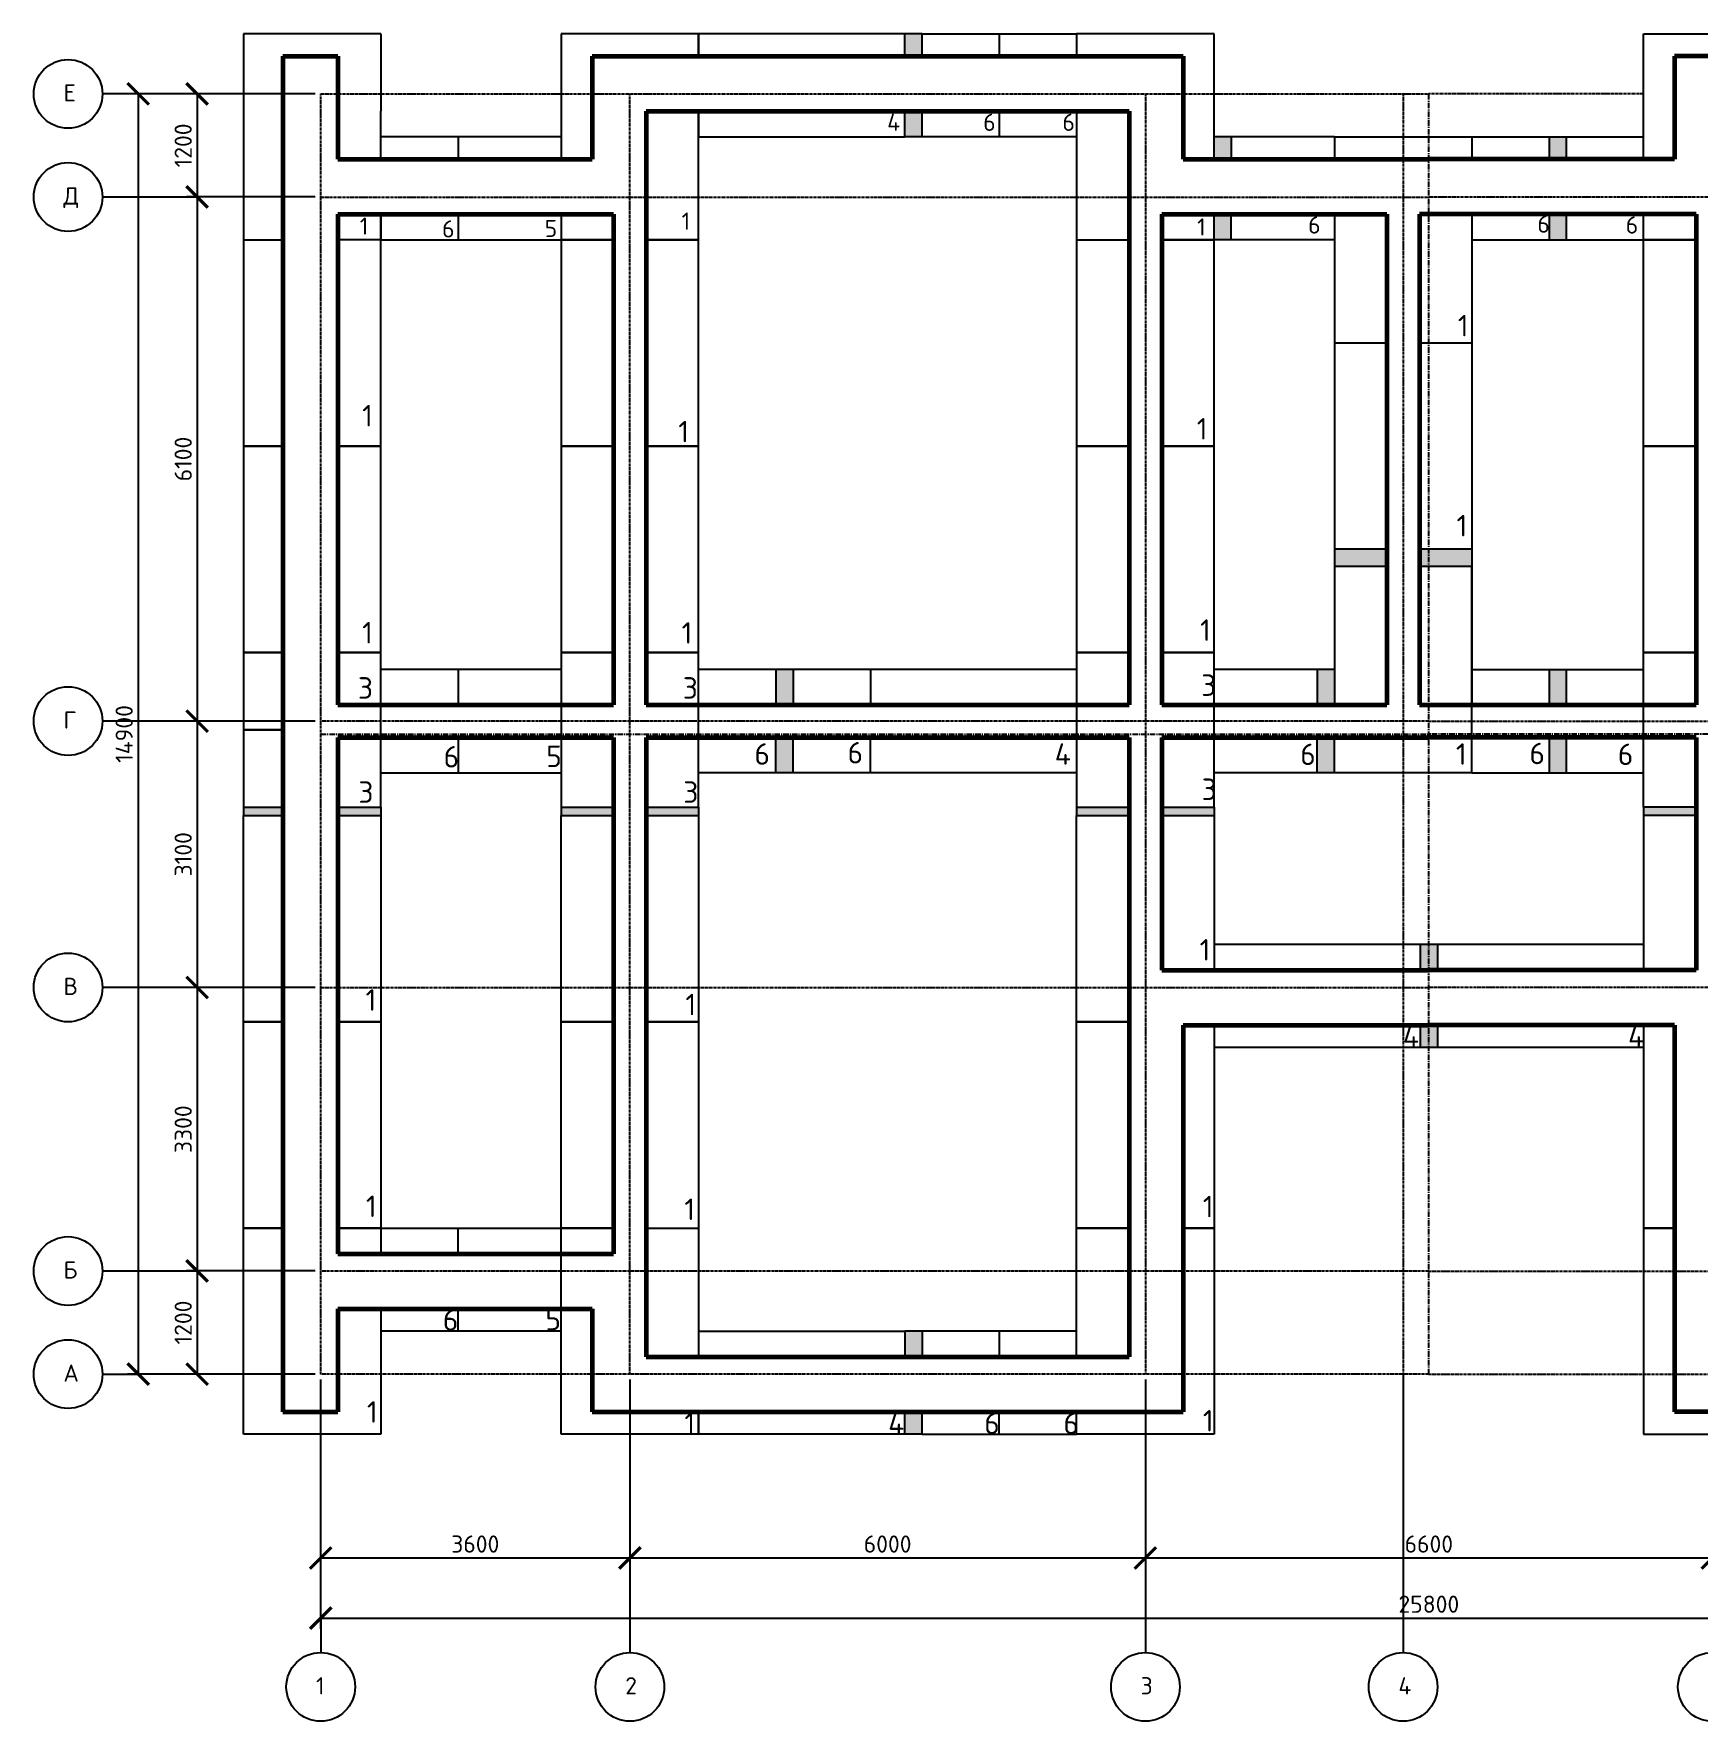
# Model space of a CAD drawing. Header units: millimetres. Extents: x -273369 to 399464, y -35443 to 194245.
# Drawn here: x -58098 to -38722, y 24613 to 44253 of the extents above; entities that cross this region are included whole.
import ezdxf

# ---------------------------------------------------------------- set-up
doc = ezdxf.new("R2010")
doc.units = ezdxf.units.MM
doc.linetypes.add('осевая', pattern=[50.8, 31.75, -6.35, 6.35, -6.35])
doc.linetypes.add('осеваяX2', pattern=[101.6, 63.5, -12.7, 12.7, -12.7])
doc.styles.add('Курс2', font='isocpeur.ttf', dxfattribs={"height": 2.5})
doc.dimstyles.new('Линейный', dxfattribs={"dimscale": 0, "dimtxt": 2, "dimasz": 2.5, "dimexe": 1.25, "dimexo": 0.625, "dimtad": 1, "dimtxsty": 'Курс2', "dimblk": 'ARCHTICK', "dimcen": 2.5, "dimadec": 0, "dimazin": 0, "dimtfac": 1, "dimtmove": 0, "dimatfit": 3, "dimldrblk": 'ARCHTICK', "dimfxl": 1, "dimarcsym": 0})
pattern_1 = [(90, (-6787.297, -7311.018), (6, -4e-16), [10, -2]), (90, (-6785.297, -7313.018), (6, -4e-16), [6, -1.5, 3, -1.5]), (90, (-6783.297, -7316.018), (6, -4e-16), [10, -2])]

# ---------------------------------------------------------------- blocks, each defined once
blk = doc.blocks.new('_ArchTick')
at = {"color": 0, "linetype": 'ByBlock', "lineweight": 60, "const_width": 0.15}
blk.add_lwpolyline([(-0.5, -0.5), (0.5, 0.5)], dxfattribs=at)
blk = doc.blocks.new('*D186')
at = {"color": 0, "lineweight": -2, "transparency": 16777216}
for p, q in [((-54758, 28590), (-54758, 26388)), ((-51158, 28590), (-51158, 26388)), ((-54758, 26513), (-51158, 26513))]:
    blk.add_line(p, q, dxfattribs=at)
at = {"layer": 'Defpoints', "color": 0, "transparency": 16777216}
for p in [(-54758, 28653), (-51158, 28653), (-51158, 26513)]:
    blk.add_point(p, dxfattribs=at)
at = {"color": 0, "lineweight": -2, "transparency": 16777216, "xscale": 250, "yscale": 250, "zscale": 250, "rotation": 180}
blk.add_blockref('_ArchTick', (-54758, 26513), dxfattribs=at)
at = {"color": 0, "lineweight": -2, "transparency": 16777216, "xscale": 250, "yscale": 250, "zscale": 250}
blk.add_blockref('_ArchTick', (-51158, 26513), dxfattribs=at)
at = {"color": 0, "transparency": 16777216, "insert": (-52958, 26675), "char_height": 200, "attachment_point": 5, "style": 'Курс2'}
blk.add_mtext('3600', dxfattribs=at)
blk = doc.blocks.new('*D187')
at = {"color": 0, "lineweight": -2, "transparency": 16777216}
for p, q in [((-51158, 28590), (-51158, 26388)), ((-45158, 28590), (-45158, 26388)), ((-51158, 26513), (-45158, 26513))]:
    blk.add_line(p, q, dxfattribs=at)
at = {"layer": 'Defpoints', "color": 0, "transparency": 16777216}
for p in [(-51158, 28653), (-45158, 28653), (-45158, 26513)]:
    blk.add_point(p, dxfattribs=at)
at = {"color": 0, "lineweight": -2, "transparency": 16777216, "xscale": 250, "yscale": 250, "zscale": 250, "rotation": 180}
blk.add_blockref('_ArchTick', (-51158, 26513), dxfattribs=at)
at = {"color": 0, "lineweight": -2, "transparency": 16777216, "xscale": 250, "yscale": 250, "zscale": 250}
blk.add_blockref('_ArchTick', (-45158, 26513), dxfattribs=at)
at = {"color": 0, "transparency": 16777216, "insert": (-48158, 26675), "char_height": 200, "attachment_point": 5, "style": 'Курс2'}
blk.add_mtext('6000', dxfattribs=at)
blk = doc.blocks.new('*D188')
at = {"color": 0, "lineweight": -2, "transparency": 16777216}
for p, q in [((-45158, 28590), (-45158, 26388)), ((-38558, 28590), (-38558, 26388)), ((-45158, 26513), (-38558, 26513))]:
    blk.add_line(p, q, dxfattribs=at)
at = {"layer": 'Defpoints', "color": 0, "transparency": 16777216}
for p in [(-45158, 28653), (-38558, 28653), (-38558, 26513)]:
    blk.add_point(p, dxfattribs=at)
at = {"color": 0, "lineweight": -2, "transparency": 16777216, "xscale": 250, "yscale": 250, "zscale": 250, "rotation": 180}
blk.add_blockref('_ArchTick', (-45158, 26513), dxfattribs=at)
at = {"color": 0, "lineweight": -2, "transparency": 16777216, "xscale": 250, "yscale": 250, "zscale": 250}
blk.add_blockref('_ArchTick', (-38558, 26513), dxfattribs=at)
at = {"color": 0, "transparency": 16777216, "insert": (-41858, 26675), "char_height": 200, "attachment_point": 5, "style": 'Курс2'}
blk.add_mtext('6600', dxfattribs=at)
blk = doc.blocks.new('*D191')
at = {"color": 0, "lineweight": -2, "transparency": 16777216}
for p, q in [((-54758, 28590), (-54758, 25688)), ((-28958, 28590), (-28958, 25688)), ((-54758, 25813), (-28958, 25813))]:
    blk.add_line(p, q, dxfattribs=at)
at = {"layer": 'Defpoints', "color": 0, "transparency": 16777216}
for p in [(-54758, 28653), (-28958, 28653), (-28958, 25813)]:
    blk.add_point(p, dxfattribs=at)
at = {"color": 0, "lineweight": -2, "transparency": 16777216, "xscale": 250, "yscale": 250, "zscale": 250, "rotation": 180}
blk.add_blockref('_ArchTick', (-54758, 25813), dxfattribs=at)
at = {"color": 0, "lineweight": -2, "transparency": 16777216, "xscale": 250, "yscale": 250, "zscale": 250}
blk.add_blockref('_ArchTick', (-28958, 25813), dxfattribs=at)
at = {"color": 0, "transparency": 16777216, "insert": (-41858, 25975), "char_height": 200, "attachment_point": 5, "style": 'Курс2'}
blk.add_mtext('25800', dxfattribs=at)
blk = doc.blocks.new('*D192')
at = {"color": 0, "lineweight": -2, "transparency": 16777216}
for p, q in [((-54820, 43553), (-56321, 43553)), ((-56196, 43553), (-56196, 42353)), ((-54820, 42353), (-56321, 42353))]:
    blk.add_line(p, q, dxfattribs=at)
at = {"layer": 'Defpoints', "color": 0, "transparency": 16777216}
for p in [(-54758, 43553), (-56196, 42353), (-54758, 42353)]:
    blk.add_point(p, dxfattribs=at)
at = {"color": 0, "lineweight": -2, "transparency": 16777216, "xscale": 250, "yscale": 250, "zscale": 250}
for p, rotation in [((-56196, 43553), 90), ((-56196, 42353), 270)]:
    blk.add_blockref('_ArchTick', p, dxfattribs=dict(at, rotation=rotation))
at = {"color": 0, "transparency": 16777216, "insert": (-56358, 42953), "char_height": 200, "attachment_point": 5, "rotation": 90, "style": 'Курс2'}
blk.add_mtext('1200', dxfattribs=at)
blk = doc.blocks.new('*D193')
at = {"color": 0, "lineweight": -2, "transparency": 16777216}
for p, q in [((-54820, 42353), (-56321, 42353)), ((-56196, 42353), (-56196, 36253)), ((-54820, 36253), (-56321, 36253))]:
    blk.add_line(p, q, dxfattribs=at)
at = {"layer": 'Defpoints', "color": 0, "transparency": 16777216}
for p in [(-54758, 42353), (-56196, 36253), (-54758, 36253)]:
    blk.add_point(p, dxfattribs=at)
at = {"color": 0, "lineweight": -2, "transparency": 16777216, "xscale": 250, "yscale": 250, "zscale": 250}
for p, rotation in [((-56196, 42353), 90), ((-56196, 36253), 270)]:
    blk.add_blockref('_ArchTick', p, dxfattribs=dict(at, rotation=rotation))
at = {"color": 0, "transparency": 16777216, "insert": (-56358, 39303), "char_height": 200, "attachment_point": 5, "rotation": 90, "style": 'Курс2'}
blk.add_mtext('6100', dxfattribs=at)
blk = doc.blocks.new('*D194')
at = {"color": 0, "lineweight": -2, "transparency": 16777216}
for p, q in [((-54820, 36253), (-56321, 36253)), ((-56196, 36253), (-56196, 33153)), ((-54820, 33153), (-56321, 33153))]:
    blk.add_line(p, q, dxfattribs=at)
at = {"layer": 'Defpoints', "color": 0, "transparency": 16777216}
for p in [(-54758, 36253), (-56196, 33153), (-54758, 33153)]:
    blk.add_point(p, dxfattribs=at)
at = {"color": 0, "lineweight": -2, "transparency": 16777216, "xscale": 250, "yscale": 250, "zscale": 250}
for p, rotation in [((-56196, 36253), 90), ((-56196, 33153), 270)]:
    blk.add_blockref('_ArchTick', p, dxfattribs=dict(at, rotation=rotation))
at = {"color": 0, "transparency": 16777216, "insert": (-56358, 34703), "char_height": 200, "attachment_point": 5, "rotation": 90, "style": 'Курс2'}
blk.add_mtext('3100', dxfattribs=at)
blk = doc.blocks.new('*D195')
at = {"color": 0, "lineweight": -2, "transparency": 16777216}
for p, q in [((-54820, 33153), (-56321, 33153)), ((-56196, 33153), (-56196, 29853)), ((-54820, 29853), (-56321, 29853))]:
    blk.add_line(p, q, dxfattribs=at)
at = {"layer": 'Defpoints', "color": 0, "transparency": 16777216}
for p in [(-54758, 33153), (-56196, 29853), (-54758, 29853)]:
    blk.add_point(p, dxfattribs=at)
at = {"color": 0, "lineweight": -2, "transparency": 16777216, "xscale": 250, "yscale": 250, "zscale": 250}
for p, rotation in [((-56196, 33153), 90), ((-56196, 29853), 270)]:
    blk.add_blockref('_ArchTick', p, dxfattribs=dict(at, rotation=rotation))
at = {"color": 0, "transparency": 16777216, "insert": (-56358, 31503), "char_height": 200, "attachment_point": 5, "rotation": 90, "style": 'Курс2'}
blk.add_mtext('3300', dxfattribs=at)
blk = doc.blocks.new('*D196')
at = {"color": 0, "lineweight": -2, "transparency": 16777216}
for p, q in [((-54820, 29853), (-56321, 29853)), ((-56196, 29853), (-56196, 28653)), ((-54820, 28653), (-56321, 28653))]:
    blk.add_line(p, q, dxfattribs=at)
at = {"layer": 'Defpoints', "color": 0, "transparency": 16777216}
for p in [(-54758, 29853), (-56196, 28653), (-54758, 28653)]:
    blk.add_point(p, dxfattribs=at)
at = {"color": 0, "lineweight": -2, "transparency": 16777216, "xscale": 250, "yscale": 250, "zscale": 250}
for p, rotation in [((-56196, 29853), 90), ((-56196, 28653), 270)]:
    blk.add_blockref('_ArchTick', p, dxfattribs=dict(at, rotation=rotation))
at = {"color": 0, "transparency": 16777216, "insert": (-56358, 29253), "char_height": 200, "attachment_point": 5, "rotation": 90, "style": 'Курс2'}
blk.add_mtext('1200', dxfattribs=at)
blk = doc.blocks.new('*D197')
at = {"color": 0, "lineweight": -2, "transparency": 16777216}
for p, q in [((-54820, 43553), (-57007, 43553)), ((-56882, 43553), (-56882, 28653)), ((-54820, 28653), (-57007, 28653))]:
    blk.add_line(p, q, dxfattribs=at)
at = {"layer": 'Defpoints', "color": 0, "transparency": 16777216}
for p in [(-54758, 43553), (-56882, 28653), (-54758, 28653)]:
    blk.add_point(p, dxfattribs=at)
at = {"color": 0, "lineweight": -2, "transparency": 16777216, "xscale": 250, "yscale": 250, "zscale": 250}
for p, rotation in [((-56882, 43553), 90), ((-56882, 28653), 270)]:
    blk.add_blockref('_ArchTick', p, dxfattribs=dict(at, rotation=rotation))
at = {"color": 0, "transparency": 16777216, "insert": (-57045, 36103), "char_height": 200, "attachment_point": 5, "rotation": 90, "style": 'Курс2'}
blk.add_mtext('14900', dxfattribs=at)

msp = doc.modelspace()

# ---------------------------------------------------------------- hatches: boundary and pattern name
h = msp.add_hatch()
h.set_pattern_fill('GOST_WOOD', color=256, style=0)
h.set_pattern_definition(pattern_1)
h.paths.add_polyline_path([(-47757.737, 29152.601), (-47957.737, 29152.601), (-47957.737, 28852.601), (-47757.737, 28852.601)])
h.paths.add_polyline_path([(-47757.737, 27952.601), (-47757.737, 28212.601), (-47957.737, 28212.601), (-47957.737, 27952.601)])
h.paths.add_polyline_path([(-51347.737, 35152.601), (-51347.737, 35252.601), (-51957.737, 35252.601), (-51957.737, 35152.601)])
h.paths.add_polyline_path([(-50357.737, 35152.601), (-50357.737, 35252.601), (-50967.737, 35252.601), (-50967.737, 35152.601)])
h.paths.add_polyline_path([(-54557.737, 35252.601), (-54557.737, 35152.601), (-54057.737, 35152.601), (-54057.737, 35252.601)])
h.paths.add_polyline_path([(-55657.737, 35252.601), (-55657.737, 35152.601), (-55197.737, 35152.601), (-55197.737, 35252.601)])
h.paths.add_polyline_path([(-47957.737, 43992.601), (-47757.737, 43992.601), (-47757.737, 44252.601), (-47957.737, 44252.601)])
h.paths.add_polyline_path([(-47957.737, 43052.601), (-47757.737, 43052.601), (-47757.737, 43352.601), (-47957.737, 43352.601)])
h = msp.add_hatch()
h.set_pattern_fill('GOST_WOOD', color=256, style=0)
h.set_pattern_definition(pattern_1)
h.paths.add_polyline_path([(-44157.737, 43052.601), (-44357.737, 43052.601), (-44357.737, 42792.601), (-44157.737, 42792.601)])
h.paths.add_polyline_path([(-44157.737, 42152.601), (-44357.737, 42152.601), (-44357.737, 41852.601), (-44157.737, 41852.601)])
h = msp.add_hatch()
h.set_pattern_fill('GOST_WOOD', color=256, style=0)
h.set_pattern_definition([(90, (-6787.297, -1111.018), (6, -4e-16), [10, -2]), (90, (-6785.297, -1113.018), (6, -4e-16), [6, -1.5, 3, -1.5]), (90, (-6783.297, -1116.018), (6, -4e-16), [10, -2])])
h.paths.add_polyline_path([(-40257.737, 42152.601), (-40457.737, 42152.601), (-40457.737, 41852.601), (-40257.737, 41852.601)])
h.paths.add_polyline_path([(-40457.737, 42792.601), (-40257.737, 42792.601), (-40257.737, 43052.601), (-40457.737, 43052.601)])
h = msp.add_hatch()
h.set_pattern_fill('GOST_WOOD', color=256, style=0)
h.set_pattern_definition(pattern_1)
h.paths.add_polyline_path([(-42347.737, 38252.601), (-42957.737, 38252.601), (-42957.737, 38052.601), (-42347.737, 38052.601)])
h.paths.add_polyline_path([(-41357.737, 38252.601), (-41857.737, 38252.601), (-41857.737, 38052.601), (-41357.737, 38052.601)])
h.paths.add_polyline_path([(-41857.737, 38252.601), (-41967.737, 38252.601), (-41967.737, 38052.601), (-41857.737, 38052.601)])
h = msp.add_hatch()
h.set_pattern_fill('GOST_WOOD', color=256, style=0)
h.set_pattern_definition(pattern_1)
h.paths.add_polyline_path([(-49457.737, 36442.601), (-49257.737, 36442.601), (-49257.737, 36852.601), (-49457.737, 36852.601)])
h.paths.add_polyline_path([(-49257.737, 36062.601), (-49457.737, 36062.601), (-49457.737, 35652.601), (-49257.737, 35652.601)])
h = msp.add_hatch()
h.set_pattern_fill('GOST_WOOD', color=256, style=0)
h.set_pattern_definition(pattern_1)
h.paths.add_polyline_path([(-43157.737, 36442.601), (-42957.737, 36442.601), (-42957.737, 36852.601), (-43157.737, 36852.601)])
h.paths.add_polyline_path([(-42957.737, 36062.601), (-43157.737, 36062.601), (-43157.737, 35652.601), (-42957.737, 35652.601)])
h = msp.add_hatch()
h.set_pattern_fill('GOST_WOOD', color=256, style=0)
h.set_pattern_definition(pattern_1)
h.paths.add_polyline_path([(-40257.737, 36852.601), (-40457.737, 36852.601), (-40457.737, 36442.601), (-40257.737, 36442.601)])
h.paths.add_polyline_path([(-40257.737, 36062.601), (-40457.737, 36062.601), (-40457.737, 35652.601), (-40257.737, 35652.601)])
h = msp.add_hatch()
h.set_pattern_fill('GOST_WOOD', color=256, style=0)
h.set_pattern_definition(pattern_1)
h.paths.add_polyline_path([(-44967.737, 35252.601), (-44967.737, 35152.601), (-44357.737, 35152.601), (-44357.737, 35252.601)])
h.paths.add_polyline_path([(-45347.737, 35152.601), (-45347.737, 35252.601), (-45957.737, 35252.601), (-45957.737, 35152.601)])
h = msp.add_hatch()
h.set_pattern_fill('GOST_WOOD', color=256, style=0)
h.set_pattern_definition(pattern_1)
h.paths.add_polyline_path([(-39357.737, 35252.601), (-39357.737, 35152.601), (-38747.737, 35152.601), (-38747.737, 35252.601)])
h.paths.add_polyline_path([(-37757.737, 35152.601), (-37757.737, 35252.601), (-38367.737, 35252.601), (-38367.737, 35152.601)])
h = msp.add_hatch()
h.set_pattern_fill('GOST_WOOD', color=256, style=0)
h.set_pattern_definition(pattern_1)
h.paths.add_polyline_path([(-41857.737, 33652.601), (-41957.737, 33652.601), (-41957.737, 33352.601), (-41857.737, 33352.601)])
h.paths.add_polyline_path([(-41757.737, 33652.601), (-41857.737, 33652.601), (-41857.737, 33352.601), (-41757.737, 33352.601)])
h.paths.add_polyline_path([(-41857.737, 32712.601), (-41957.737, 32712.601), (-41957.737, 32452.601), (-41857.737, 32452.601)])
h.paths.add_polyline_path([(-41757.737, 32712.601), (-41857.737, 32712.601), (-41857.737, 32452.601), (-41757.737, 32452.601)])

# ---------------------------------------------------------------- linework, layer by layer
for p, q in [((-55657.737, 44252.601), (-55657.737, 41852.601)), ((-54057.737, 44252.601), (-55657.737, 44252.601)), ((-54057.737, 44252.601), (-54057.737, 43352.601)), ((-51957.737, 44252.601), (-51957.737, 42792.601)), ((-50357.737, 44252.601), (-51957.737, 44252.601)), ((-50357.737, 43992.601), (-50357.737, 44252.601)), ((-50357.737, 44252.601), (-50357.737, 43992.601)), ((-47957.737, 44252.601), (-50357.737, 44252.601)), ((-47957.737, 43992.601), (-47957.737, 44252.601)), ((-47757.737, 44252.601), (-47957.737, 44252.601)), ((-47757.737, 43992.601), (-47757.737, 44252.601)), ((-47757.737, 44252.601), (-46857.737, 44252.601)), ((-46857.737, 44252.601), (-45957.737, 44252.601)), ((-46857.737, 44252.601), (-46857.737, 43992.601)), ((-46857.737, 44252.601), (-46857.737, 43992.601)), ((-45957.737, 44252.601), (-45957.737, 43992.601)), ((-44357.737, 44252.601), (-45957.737, 44252.601)), ((-45957.737, 44252.601), (-45957.737, 43992.601)), ((-44357.737, 42792.601), (-44357.737, 44252.601)), ((-39357.737, 42792.601), (-39357.737, 44252.601)), ((-39357.737, 42792.601), (-39357.737, 44252.601)), ((-39357.737, 44252.601), (-37757.737, 44252.601)), ((-56882.479, 43552.601), (-57282.479, 43552.601)), ((-54057.737, 42792.601), (-54057.737, 43352.601)), ((-50357.737, 41852.601), (-50357.737, 43352.601)), ((-50357.737, 43352.601), (-50357.737, 43052.601)), ((-47957.737, 43052.601), (-47957.737, 43352.601)), ((-47757.737, 43052.601), (-47757.737, 43352.601)), ((-46857.737, 43352.601), (-46857.737, 43052.601)), ((-46857.737, 43352.601), (-46857.737, 43052.601)), ((-45957.737, 43352.601), (-45957.737, 41852.601)), ((-45957.737, 43352.601), (-45957.737, 43052.601)), ((-53157.737, 43052.601), (-54057.737, 43052.601)), ((-51957.737, 43052.601), (-53157.737, 43052.601)), ((-53157.737, 43052.601), (-53157.737, 42792.601)), ((-50357.737, 43052.601), (-47957.737, 43052.601)), ((-47757.737, 43052.601), (-47957.737, 43052.601)), ((-46857.737, 43052.601), (-47757.737, 43052.601)), ((-45957.737, 43052.601), (-46857.737, 43052.601)), ((-44157.737, 43052.601), (-44357.737, 43052.601)), ((-42957.737, 43052.601), (-44157.737, 43052.601)), ((-44157.737, 43052.601), (-44157.737, 42792.601)), ((-42957.737, 43052.601), (-41357.737, 43052.601)), ((-42957.737, 43052.601), (-42957.737, 42792.601)), ((-41357.737, 43052.601), (-41357.737, 42792.601)), ((-41357.737, 43052.601), (-40457.737, 43052.601)), ((-40457.737, 43052.601), (-40257.737, 43052.601)), ((-40457.737, 43052.601), (-40457.737, 42792.601)), ((-40257.737, 43052.601), (-39357.737, 43052.601)), ((-40257.737, 43052.601), (-40257.737, 42792.601)), ((-56195.58, 42352.601), (-57295.58, 42352.601)), ((-54057.737, 41852.601), (-54057.737, 42152.601)), ((-54057.737, 42152.601), (-54057.737, 41852.601)), ((-53157.737, 42152.601), (-53157.737, 41852.601)), ((-51957.737, 42152.601), (-51957.737, 41852.601)), ((-44357.737, 41852.601), (-44357.737, 42152.601)), ((-44157.737, 41852.601), (-44157.737, 42152.601)), ((-42957.737, 42152.601), (-42957.737, 36442.601)), ((-41357.737, 42152.601), (-41357.737, 36442.601)), ((-40457.737, 42152.601), (-40457.737, 41852.601)), ((-40257.737, 42152.601), (-40257.737, 41852.601)), ((-39357.737, 41852.601), (-39357.737, 42152.601)), ((-55657.737, 41852.601), (-55197.737, 41852.601)), ((-55657.737, 41852.601), (-55657.737, 39452.601)), ((-54057.737, 41852.601), (-54557.737, 41852.601)), ((-54057.737, 39452.601), (-54057.737, 41852.601)), ((-54057.737, 41852.601), (-53157.737, 41852.601)), ((-53157.737, 41852.601), (-51957.737, 41852.601)), ((-51957.737, 41852.601), (-51347.737, 41852.601)), ((-51957.737, 41852.601), (-51957.737, 39452.601)), ((-51347.737, 41852.601), (-51957.737, 41852.601)), ((-50967.737, 41852.601), (-50357.737, 41852.601)), ((-50357.737, 41852.601), (-50967.737, 41852.601)), ((-50357.737, 39452.601), (-50357.737, 41852.601)), ((-45957.737, 41852.601), (-45347.737, 41852.601)), ((-45957.737, 41852.601), (-45957.737, 39452.601)), ((-44967.737, 41852.601), (-44357.737, 41852.601)), ((-44357.737, 41852.601), (-44967.737, 41852.601)), ((-44357.737, 39452.601), (-44357.737, 41852.601)), ((-44157.737, 41852.601), (-44357.737, 41852.601)), ((-42957.737, 41852.601), (-44157.737, 41852.601)), ((-41357.737, 41852.601), (-40457.737, 41852.601)), ((-40457.737, 41852.601), (-40257.737, 41852.601)), ((-40257.737, 41852.601), (-39357.737, 41852.601)), ((-38747.737, 41852.601), (-39357.737, 41852.601)), ((-38747.737, 41852.601), (-39357.737, 41852.601)), ((-39357.737, 39452.601), (-39357.737, 41852.601)), ((-39357.737, 41852.601), (-38747.737, 41852.601)), ((-42347.737, 40652.601), (-42957.737, 40652.601)), ((-41357.737, 40652.601), (-41967.737, 40652.601)), ((-55657.737, 39452.601), (-55197.737, 39452.601)), ((-55657.737, 39452.601), (-55657.737, 37052.601)), ((-55197.737, 39452.601), (-55657.737, 39452.601)), ((-54557.737, 39452.601), (-54057.737, 39452.601)), ((-54057.737, 39452.601), (-54557.737, 39452.601)), ((-54057.737, 37052.601), (-54057.737, 39452.601)), ((-51957.737, 39452.601), (-51347.737, 39452.601)), ((-51957.737, 39452.601), (-51957.737, 37052.601)), ((-51347.737, 39452.601), (-51957.737, 39452.601)), ((-50967.737, 39452.601), (-50357.737, 39452.601)), ((-50357.737, 39452.601), (-50967.737, 39452.601)), ((-50357.737, 37052.601), (-50357.737, 39452.601)), ((-45957.737, 39452.601), (-45347.737, 39452.601)), ((-45957.737, 39452.601), (-45957.737, 37052.601)), ((-45347.737, 39452.601), (-45957.737, 39452.601)), ((-44967.737, 39452.601), (-44357.737, 39452.601)), ((-44357.737, 39452.601), (-44967.737, 39452.601)), ((-44357.737, 37052.601), (-44357.737, 39452.601)), ((-38747.737, 39452.601), (-39357.737, 39452.601)), ((-39357.737, 37052.601), (-39357.737, 39452.601)), ((-39357.737, 39452.601), (-38747.737, 39452.601)), ((-42347.737, 38252.601), (-42957.737, 38252.601)), ((-41357.737, 38252.601), (-41967.737, 38252.601)), ((-42347.737, 38052.601), (-42957.737, 38052.601)), ((-41357.737, 38052.601), (-41967.737, 38052.601)), ((-41357.737, 35652.601), (-41357.737, 38052.601)), ((-55657.737, 37052.601), (-55197.737, 37052.601)), ((-55657.737, 37052.601), (-55657.737, 36152.601)), ((-55197.737, 37052.601), (-55657.737, 37052.601)), ((-54557.737, 37052.601), (-54057.737, 37052.601)), ((-54057.737, 37052.601), (-54557.737, 37052.601)), ((-54057.737, 36152.601), (-54057.737, 37052.601)), ((-51957.737, 37052.601), (-51347.737, 37052.601)), ((-51957.737, 37052.601), (-51957.737, 36152.601)), ((-51347.737, 37052.601), (-51957.737, 37052.601)), ((-50967.737, 37052.601), (-50357.737, 37052.601)), ((-50357.737, 37052.601), (-50967.737, 37052.601)), ((-50357.737, 36152.601), (-50357.737, 37052.601)), ((-45957.737, 37052.601), (-45347.737, 37052.601)), ((-45957.737, 37052.601), (-45957.737, 36152.601)), ((-45347.737, 37052.601), (-45957.737, 37052.601)), ((-44967.737, 37052.601), (-44357.737, 37052.601)), ((-44357.737, 37052.601), (-44967.737, 37052.601)), ((-44357.737, 36152.601), (-44357.737, 37052.601)), ((-38747.737, 37052.601), (-39357.737, 37052.601)), ((-39357.737, 36152.601), (-39357.737, 37052.601)), ((-39357.737, 37052.601), (-38747.737, 37052.601)), ((-53157.737, 36852.601), (-54057.737, 36852.601)), ((-51957.737, 36852.601), (-53157.737, 36852.601)), ((-53157.737, 36852.601), (-53157.737, 36442.601)), ((-49457.737, 36852.601), (-50357.737, 36852.601)), ((-49257.737, 36852.601), (-49457.737, 36852.601)), ((-49457.737, 36852.601), (-49457.737, 36442.601)), ((-48357.737, 36852.601), (-49257.737, 36852.601)), ((-49257.737, 36852.601), (-49257.737, 36442.601)), ((-45957.737, 36852.601), (-48357.737, 36852.601)), ((-48357.737, 36852.601), (-48357.737, 36442.601)), ((-43157.737, 36852.601), (-44357.737, 36852.601)), ((-42957.737, 36852.601), (-43157.737, 36852.601)), ((-43157.737, 36852.601), (-43157.737, 36442.601)), ((-41357.737, 36852.601), (-40457.737, 36852.601)), ((-40457.737, 36852.601), (-40257.737, 36852.601)), ((-40457.737, 36852.601), (-40457.737, 36442.601)), ((-40257.737, 36852.601), (-39357.737, 36852.601)), ((-40257.737, 36852.601), (-40257.737, 36442.601)), ((-56195.58, 36252.601), (-57295.58, 36252.601)), ((-55657.737, 36152.601), (-55197.737, 36152.601)), ((-55657.737, 36152.601), (-55657.737, 35252.601)), ((-55197.737, 36152.601), (-55657.737, 36152.601)), ((-54057.737, 35252.601), (-54057.737, 36152.601)), ((-51957.737, 36152.601), (-51957.737, 35252.601)), ((-50357.737, 35252.601), (-50357.737, 36152.601)), ((-45957.737, 36152.601), (-45957.737, 35252.601)), ((-44357.737, 35252.601), (-44357.737, 36152.601)), ((-39357.737, 35252.601), (-39357.737, 36152.601)), ((-53157.737, 36062.601), (-53157.737, 35652.601)), ((-49457.737, 35652.601), (-49457.737, 36062.601)), ((-49257.737, 35652.601), (-49257.737, 36062.601)), ((-48357.737, 35652.601), (-48357.737, 36062.601)), ((-43157.737, 35652.601), (-43157.737, 36062.601)), ((-42957.737, 35652.601), (-42957.737, 36062.601)), ((-41357.737, 35652.601), (-41357.737, 36062.601)), ((-40457.737, 36062.601), (-40457.737, 35652.601)), ((-40257.737, 36062.601), (-40257.737, 35652.601)), ((-54057.737, 35652.601), (-53157.737, 35652.601)), ((-53157.737, 35652.601), (-51957.737, 35652.601)), ((-49457.737, 35652.601), (-50357.737, 35652.601)), ((-49257.737, 35652.601), (-49457.737, 35652.601)), ((-48357.737, 35652.601), (-49257.737, 35652.601)), ((-45957.737, 35652.601), (-48357.737, 35652.601)), ((-43157.737, 35652.601), (-44357.737, 35652.601)), ((-42957.737, 35652.601), (-43157.737, 35652.601)), ((-41357.737, 35652.601), (-42957.737, 35652.601)), ((-41357.737, 35652.601), (-40457.737, 35652.601)), ((-40457.737, 35652.601), (-40257.737, 35652.601)), ((-40257.737, 35652.601), (-39357.737, 35652.601)), ((-55657.737, 35252.601), (-55197.737, 35252.601)), ((-55657.737, 35252.601), (-55657.737, 35152.601)), ((-54557.737, 35252.601), (-54057.737, 35252.601)), ((-54057.737, 35252.601), (-54057.737, 35152.601)), ((-51957.737, 35252.601), (-51347.737, 35252.601)), ((-51957.737, 35252.601), (-51957.737, 35152.601)), ((-50967.737, 35252.601), (-50357.737, 35252.601)), ((-50357.737, 35252.601), (-50357.737, 35152.601)), ((-45957.737, 35252.601), (-45347.737, 35252.601)), ((-45957.737, 35252.601), (-45957.737, 35152.601)), ((-44967.737, 35252.601), (-44357.737, 35252.601)), ((-44357.737, 35252.601), (-44357.737, 35152.601)), ((-38747.737, 35252.601), (-39357.737, 35252.601)), ((-39357.737, 35252.601), (-39357.737, 35152.601)), ((-55657.737, 32752.601), (-55657.737, 35152.601)), ((-55657.737, 35152.601), (-55197.737, 35152.601)), ((-54557.737, 35152.601), (-54057.737, 35152.601)), ((-54057.737, 35152.601), (-54057.737, 32752.601)), ((-51957.737, 32752.601), (-51957.737, 35152.601)), ((-51957.737, 35152.601), (-51347.737, 35152.601)), ((-50967.737, 35152.601), (-50357.737, 35152.601)), ((-50357.737, 35152.601), (-50357.737, 32752.601)), ((-45957.737, 32752.601), (-45957.737, 35152.601)), ((-45957.737, 35152.601), (-45347.737, 35152.601)), ((-44967.737, 35152.601), (-44357.737, 35152.601)), ((-44357.737, 35152.601), (-44357.737, 33352.601)), ((-38747.737, 35152.601), (-39357.737, 35152.601)), ((-39357.737, 35152.601), (-39357.737, 33352.601)), ((-41957.737, 33652.601), (-44357.737, 33652.601)), ((-41757.737, 33652.601), (-41957.737, 33652.601)), ((-41957.737, 33652.601), (-41957.737, 33352.601)), ((-39357.737, 33652.601), (-41757.737, 33652.601)), ((-41757.737, 33652.601), (-41757.737, 33352.601)), ((-56195.58, 33152.601), (-57295.58, 33152.601)), ((-55657.737, 30352.601), (-55657.737, 32752.601)), ((-55657.737, 32752.601), (-55197.737, 32752.601)), ((-55197.737, 32752.601), (-55657.737, 32752.601)), ((-54557.737, 32752.601), (-54057.737, 32752.601)), ((-54057.737, 32752.601), (-54557.737, 32752.601)), ((-54057.737, 32752.601), (-54057.737, 30352.601)), ((-51957.737, 30352.601), (-51957.737, 32752.601)), ((-51957.737, 32752.601), (-51347.737, 32752.601)), ((-51347.737, 32752.601), (-51957.737, 32752.601)), ((-50967.737, 32752.601), (-50357.737, 32752.601)), ((-50357.737, 32752.601), (-50967.737, 32752.601)), ((-50357.737, 32752.601), (-50357.737, 30352.601)), ((-45957.737, 30352.601), (-45957.737, 32752.601)), ((-45957.737, 32752.601), (-45347.737, 32752.601)), ((-45347.737, 32752.601), (-45957.737, 32752.601)), ((-44357.737, 32712.601), (-44357.737, 30352.601)), ((-41957.737, 32712.601), (-41957.737, 32452.601)), ((-41757.737, 32712.601), (-41757.737, 32452.601)), ((-39357.737, 32712.601), (-39357.737, 30352.601)), ((-41957.737, 32452.601), (-44357.737, 32452.601)), ((-41757.737, 32452.601), (-41957.737, 32452.601)), ((-39357.737, 32452.601), (-41757.737, 32452.601)), ((-55657.737, 27952.601), (-55657.737, 30352.601)), ((-55657.737, 30352.601), (-55197.737, 30352.601)), ((-55197.737, 30352.601), (-55657.737, 30352.601)), ((-54557.737, 30352.601), (-54057.737, 30352.601)), ((-54057.737, 30352.601), (-54557.737, 30352.601)), ((-54057.737, 30352.601), (-54057.737, 30052.601)), ((-54057.737, 30352.601), (-53157.737, 30352.601)), ((-53157.737, 30352.601), (-51957.737, 30352.601)), ((-53157.737, 30052.601), (-53157.737, 30352.601)), ((-51957.737, 27952.601), (-51957.737, 30352.601)), ((-51957.737, 30352.601), (-51347.737, 30352.601)), ((-51347.737, 30352.601), (-51957.737, 30352.601)), ((-50967.737, 30352.601), (-50357.737, 30352.601)), ((-50357.737, 30352.601), (-50357.737, 28852.601)), ((-45957.737, 28852.601), (-45957.737, 30352.601)), ((-45957.737, 30352.601), (-45347.737, 30352.601)), ((-45347.737, 30352.601), (-45957.737, 30352.601)), ((-44717.737, 30352.601), (-44357.737, 30352.601)), ((-44357.737, 30352.601), (-44717.737, 30352.601)), ((-44357.737, 30352.601), (-44357.737, 27952.601)), ((-38997.737, 30352.601), (-39357.737, 30352.601)), ((-39357.737, 30352.601), (-39357.737, 27952.601)), ((-39357.737, 30352.601), (-38997.737, 30352.601)), ((-56195.58, 29852.601), (-57295.58, 29852.601)), ((-54057.737, 29412.601), (-54057.737, 27952.601)), ((-53157.737, 29152.601), (-53157.737, 29412.601)), ((-53157.737, 29152.601), (-54057.737, 29152.601)), ((-51957.737, 29152.601), (-53157.737, 29152.601)), ((-50357.737, 29152.601), (-47957.737, 29152.601)), ((-47957.737, 29152.601), (-47957.737, 28852.601)), ((-47757.737, 29152.601), (-47957.737, 29152.601)), ((-46857.737, 29152.601), (-47757.737, 29152.601)), ((-47757.737, 29152.601), (-47757.737, 28852.601)), ((-45957.737, 29152.601), (-46857.737, 29152.601)), ((-46857.737, 29152.601), (-46857.737, 28852.601)), ((-57297.737, 28652.601), (-56882.479, 28652.601)), ((-42157.737, 28652.601), (-42157.737, 25412.601)), ((-50357.737, 28212.601), (-50357.737, 27952.601)), ((-50357.737, 27952.601), (-50357.737, 28212.601)), ((-47957.737, 27952.601), (-47957.737, 28212.601)), ((-47757.737, 27952.601), (-47757.737, 28212.601)), ((-46857.737, 27952.601), (-46857.737, 28212.601)), ((-46857.737, 27952.601), (-46857.737, 28212.601)), ((-45957.737, 27952.601), (-45957.737, 28212.601)), ((-45957.737, 27952.601), (-45957.737, 28212.601)), ((-54057.737, 27952.601), (-55657.737, 27952.601)), ((-50357.737, 27952.601), (-51957.737, 27952.601)), ((-47957.737, 27952.601), (-50357.737, 27952.601)), ((-47757.737, 27952.601), (-47957.737, 27952.601)), ((-47757.737, 27952.601), (-46857.737, 27952.601)), ((-46857.737, 27952.601), (-45957.737, 27952.601)), ((-44357.737, 27952.601), (-45957.737, 27952.601)), ((-39357.737, 27952.601), (-37757.737, 27952.601)), ((-51157.737, 26512.601), (-51157.737, 25412.601)), ((-45157.737, 26512.601), (-45157.737, 25412.601)), ((-54757.737, 25812.601), (-54757.737, 25412.601))]:
    msp.add_line(p, q)
at = {"lineweight": 60}
for p, q in [((-55197.737, 43992.601), (-55197.737, 28212.601)), ((-55197.737, 43992.601), (-54557.737, 43992.601)), ((-54557.737, 43992.601), (-54557.737, 42792.601)), ((-51597.737, 43992.601), (-51597.737, 42792.601)), ((-51597.737, 43992.601), (-44717.737, 43992.601)), ((-44717.737, 43992.601), (-44717.737, 42792.601)), ((-38997.737, 43992.601), (-38997.737, 42792.601)), ((-32117.737, 43992.601), (-38997.737, 43992.601)), ((-50967.737, 43352.601), (-50967.737, 36442.601)), ((-50967.737, 43352.601), (-45347.737, 43352.601)), ((-45347.737, 43352.601), (-45347.737, 36442.601)), ((-54557.737, 42792.601), (-51597.737, 42792.601)), ((-44717.737, 42792.601), (-41857.737, 42792.601)), ((-38997.737, 42792.601), (-41857.737, 42792.601)), ((-54557.737, 42152.601), (-54557.737, 36442.601)), ((-54557.737, 42152.601), (-51347.737, 42152.601)), ((-51347.737, 42152.601), (-51347.737, 36442.601)), ((-44967.737, 42152.601), (-42347.737, 42152.601)), ((-44967.737, 42152.601), (-44967.737, 36442.601)), ((-42347.737, 42152.601), (-42347.737, 36442.601)), ((-41967.737, 42152.601), (-41967.737, 36442.601)), ((-38747.737, 42152.601), (-41967.737, 42152.601)), ((-38747.737, 42152.601), (-38747.737, 36442.601)), ((-54557.737, 36442.601), (-51347.737, 36442.601)), ((-50967.737, 36442.601), (-45347.737, 36442.601)), ((-44967.737, 36442.601), (-42347.737, 36442.601)), ((-41967.737, 36442.601), (-38747.737, 36442.601)), ((-54557.737, 36062.601), (-54557.737, 30052.601)), ((-54557.737, 36062.601), (-51347.737, 36062.601)), ((-51347.737, 36062.601), (-51347.737, 30052.601)), ((-50967.737, 36062.601), (-50967.737, 28852.601)), ((-50967.737, 36062.601), (-45347.737, 36062.601)), ((-45347.737, 36062.601), (-45347.737, 28852.601)), ((-44967.737, 36062.601), (-41857.737, 36062.601)), ((-44967.737, 36062.601), (-44967.737, 33352.601)), ((-38747.737, 36062.601), (-41857.737, 36062.601)), ((-38747.737, 36062.601), (-38747.737, 33352.601)), ((-44967.737, 33352.601), (-41857.737, 33352.601)), ((-38747.737, 33352.601), (-41857.737, 33352.601)), ((-44717.737, 32712.601), (-41857.737, 32712.601)), ((-44717.737, 32712.601), (-44717.737, 28212.601)), ((-38997.737, 32712.601), (-41857.737, 32712.601)), ((-38997.737, 32712.601), (-38997.737, 28212.601)), ((-54557.737, 30052.601), (-51347.737, 30052.601)), ((-54557.737, 29412.601), (-54557.737, 28212.601)), ((-54557.737, 29412.601), (-51597.737, 29412.601)), ((-51597.737, 29412.601), (-51597.737, 28212.601)), ((-50967.737, 28852.601), (-45347.737, 28852.601)), ((-55197.737, 28212.601), (-54557.737, 28212.601)), ((-51597.737, 28212.601), (-44717.737, 28212.601)), ((-32117.737, 28212.601), (-38997.737, 28212.601))]:
    msp.add_line(p, q, dxfattribs=at)
at = {"color": 217, "linetype": 'осевая', "true_color": 0x93278f}
for p, q in [((-54757.737, 43552.601), (-41857.737, 43552.601)), ((-54757.737, 43552.601), (-45957.737, 43552.601)), ((-39357.737, 43552.601), (-41857.737, 43552.601)), ((-54757.737, 42352.601), (-41857.737, 42352.601)), ((-28957.737, 42352.601), (-41857.737, 42352.601)), ((-41857.737, 36252.601), (-54757.737, 36252.601)), ((-41857.737, 36252.601), (-28957.737, 36252.601)), ((-54757.737, 33152.601), (-41857.737, 33152.601)), ((-28957.737, 33152.601), (-41857.737, 33152.601)), ((-41857.737, 29852.601), (-54757.737, 29852.601)), ((-41857.737, 29852.601), (-28957.737, 29852.601)), ((-41857.737, 28652.601), (-54757.737, 28652.601)), ((-41857.737, 28652.601), (-28957.737, 28652.601))]:
    msp.add_line(p, q, dxfattribs=at)
at = {"color": 116, "linetype": 'осевая', "true_color": 0x136734}
for p, q in [((-54757.737, 28652.601), (-54757.737, 43552.601)), ((-51157.737, 28652.601), (-51157.737, 43552.601)), ((-45157.737, 43552.601), (-45157.737, 28652.601)), ((-42157.737, 43552.601), (-42157.737, 28652.601))]:
    msp.add_line(p, q, dxfattribs=at)
at = {"color": 242, "linetype": 'осеваяX2', "true_color": 0xcd2027}
for p, q in [((-41857.737, 28652.601), (-41857.737, 43552.601)), ((-54757.737, 36102.601), (-41857.737, 36102.601)), ((-28957.737, 36102.601), (-41857.737, 36102.601))]:
    msp.add_line(p, q, dxfattribs=at)
for centre in [(-57697.737, 43552.601), (-57697.737, 42352.601), (-57697.737, 36252.601), (-57697.737, 33152.601), (-57697.737, 29852.601), (-57697.737, 28652.601), (-54757.737, 25012.601), (-51157.737, 25012.601), (-45157.737, 25012.601), (-42157.737, 25012.601), (-38557.737, 25012.601)]:
    msp.add_circle(centre, 400)

# ---------------------------------------------------------------- texts
at = {"style": 'Курс2'}
for s, p in [('Е', (-57752.322, 43465.324)), ('Д', (-57752.322, 42265.324)), ('Г', (-57752.322, 36165.324)), ('В', (-57752.322, 33065.324)), ('Б', (-57752.322, 29765.324)), ('А', (-57752.322, 28565.324)), ('1', (-54812.322, 24925.324)), ('2', (-51212.322, 24925.324)), ('3', (-45212.322, 24925.324)), ('4', (-42212.322, 24925.324))]:
    msp.add_text(s, height=200, dxfattribs=at).set_placement(p)
for s, insert, char_height, attachment_point in [('4', (-48163.381, 43323.212), 200, 1), ('6', (-47045.202, 43321.822), 200, 1), ('6', (-46122.934, 43321.822), 200, 1), ('1', (-54302.837, 42114.117), 200, 1), ('6', (-53344.125, 41881.058), 200, 7), ('5', (-52150.052, 41886.377), 200, 7), ('1', (-50556.345, 42172.096), 200, 1), ('1', (-44555.163, 42103.953), 200, 1), ('6', (-43262.854, 42126.813), 200, 1), ('6', (-40594.193, 42136.992), 200, 1), ('6', (-39565.434, 42126.813), 200, 1), ('1', (-41521.158, 40980.502), 250, 1), ('1', (-54275.158, 39932.642), 250, 1), ('1', (-50594.225, 39747.533), 250, 1), ('1', (-44559.527, 39779.867), 250, 1), ('1', (-41534.704, 38652.388), 250, 1), ('1', (-54275.158, 37406.946), 250, 1), ('1', (-50556.345, 37404.379), 250, 1), ('1', (-44521.648, 37436.714), 250, 1), ('3', (-54324.055, 36763.686), 250, 1), ('3', (-50542.671, 36763.686), 250, 1), ('3', (-44507.973, 36796.021), 250, 1), ('6', (-53326.739, 35712.706), 250, 7), ('5', (-52132.666, 35718.024), 250, 7), ('6', (-49708.8, 35995.04), 250, 1), ('6', (-48624.773, 36009.446), 250, 1), ('4', (-46213.179, 35994.789), 250, 1), ('6', (-43355.572, 35990.859), 250, 1), ('1', (-41542.56, 35994.488), 250, 1), ('6', (-40686.911, 36001.038), 250, 1), ('6', (-39658.152, 35990.859), 250, 1), ('3', (-54318.37, 35551.992), 250, 1), ('3', (-50536.985, 35551.992), 250, 1), ('3', (-44502.287, 35584.327), 250, 1), ('1', (-44526.316, 33716.215), 250, 1), ('1', (-54235.02, 33132.299), 250, 1), ('1', (-50511.624, 33079.277), 250, 1), ('4', (-42160.558, 32709.36), 250, 1), ('4', (-39539.706, 32711.813), 250, 1), ('1', (-54231.277, 30731.16), 250, 1), ('1', (-50524.105, 30695.639), 250, 1), ('1', (-44489.408, 30727.973), 250, 1), ('6', (-53335.864, 29158.754), 250, 7), ('5', (-52141.791, 29164.073), 250, 7), ('1', (-54219.694, 28337.419), 250, 1), ('1', (-50523.056, 28203.415), 250, 1), ('4', (-48152.233, 27953.095), 250, 7), ('6', (-47034.054, 27954.484), 250, 7), ('6', (-46111.786, 27954.484), 250, 7), ('1', (-44488.358, 28235.75), 250, 1)]:
    msp.add_mtext_dynamic_manual_height_columns(s, width=4028.16466, gutter_width=12.5, heights=[0], dxfattribs=dict(at, insert=insert, char_height=char_height, attachment_point=attachment_point))

# ---------------------------------------------------------------- dimensions: what is measured, and where the dimension line sits
for base, p1, p2, picture, middle in [((-56882.479, 28652.601), (-54757.737, 43552.601), (-54757.737, 28652.601), '*D197', (-57044.979, 36102.601)), ((-56195.58, 42352.601), (-54757.737, 43552.601), (-54757.737, 42352.601), '*D192', (-56358.08, 42952.601)), ((-56195.58, 36252.601), (-54757.737, 42352.601), (-54757.737, 36252.601), '*D193', (-56358.08, 39302.601)), ((-56195.58, 33152.601), (-54757.737, 36252.601), (-54757.737, 33152.601), '*D194', (-56358.08, 34702.601)), ((-56195.58, 29852.601), (-54757.737, 33152.601), (-54757.737, 29852.601), '*D195', (-56358.08, 31502.601)), ((-56195.58, 28652.601), (-54757.737, 29852.601), (-54757.737, 28652.601), '*D196', (-56358.08, 29252.601))]:
    dim = msp.add_linear_dim(base=base, p1=p1, p2=p2, angle=90, dimstyle='Линейный')
    dim.commit()
    dim.dimension.update_dxf_attribs({"geometry": picture, "text_midpoint": middle})
for base, p1, p2, picture, middle in [((-51157.737, 26512.601), (-54757.737, 28652.601), (-51157.737, 28652.601), '*D186', (-52957.737, 26675.101)), ((-28957.737, 25812.601), (-54757.737, 28652.601), (-28957.737, 28652.601), '*D191', (-41857.737, 25975.101)), ((-45157.737, 26512.601), (-51157.737, 28652.601), (-45157.737, 28652.601), '*D187', (-48157.737, 26675.101)), ((-38557.737, 26512.601), (-45157.737, 28652.601), (-38557.737, 28652.601), '*D188', (-41857.737, 26675.101))]:
    dim = msp.add_linear_dim(base=base, p1=p1, p2=p2, dimstyle='Линейный')
    dim.commit()
    dim.dimension.update_dxf_attribs({"geometry": picture, "text_midpoint": middle})

doc.saveas('drawing.dxf')
